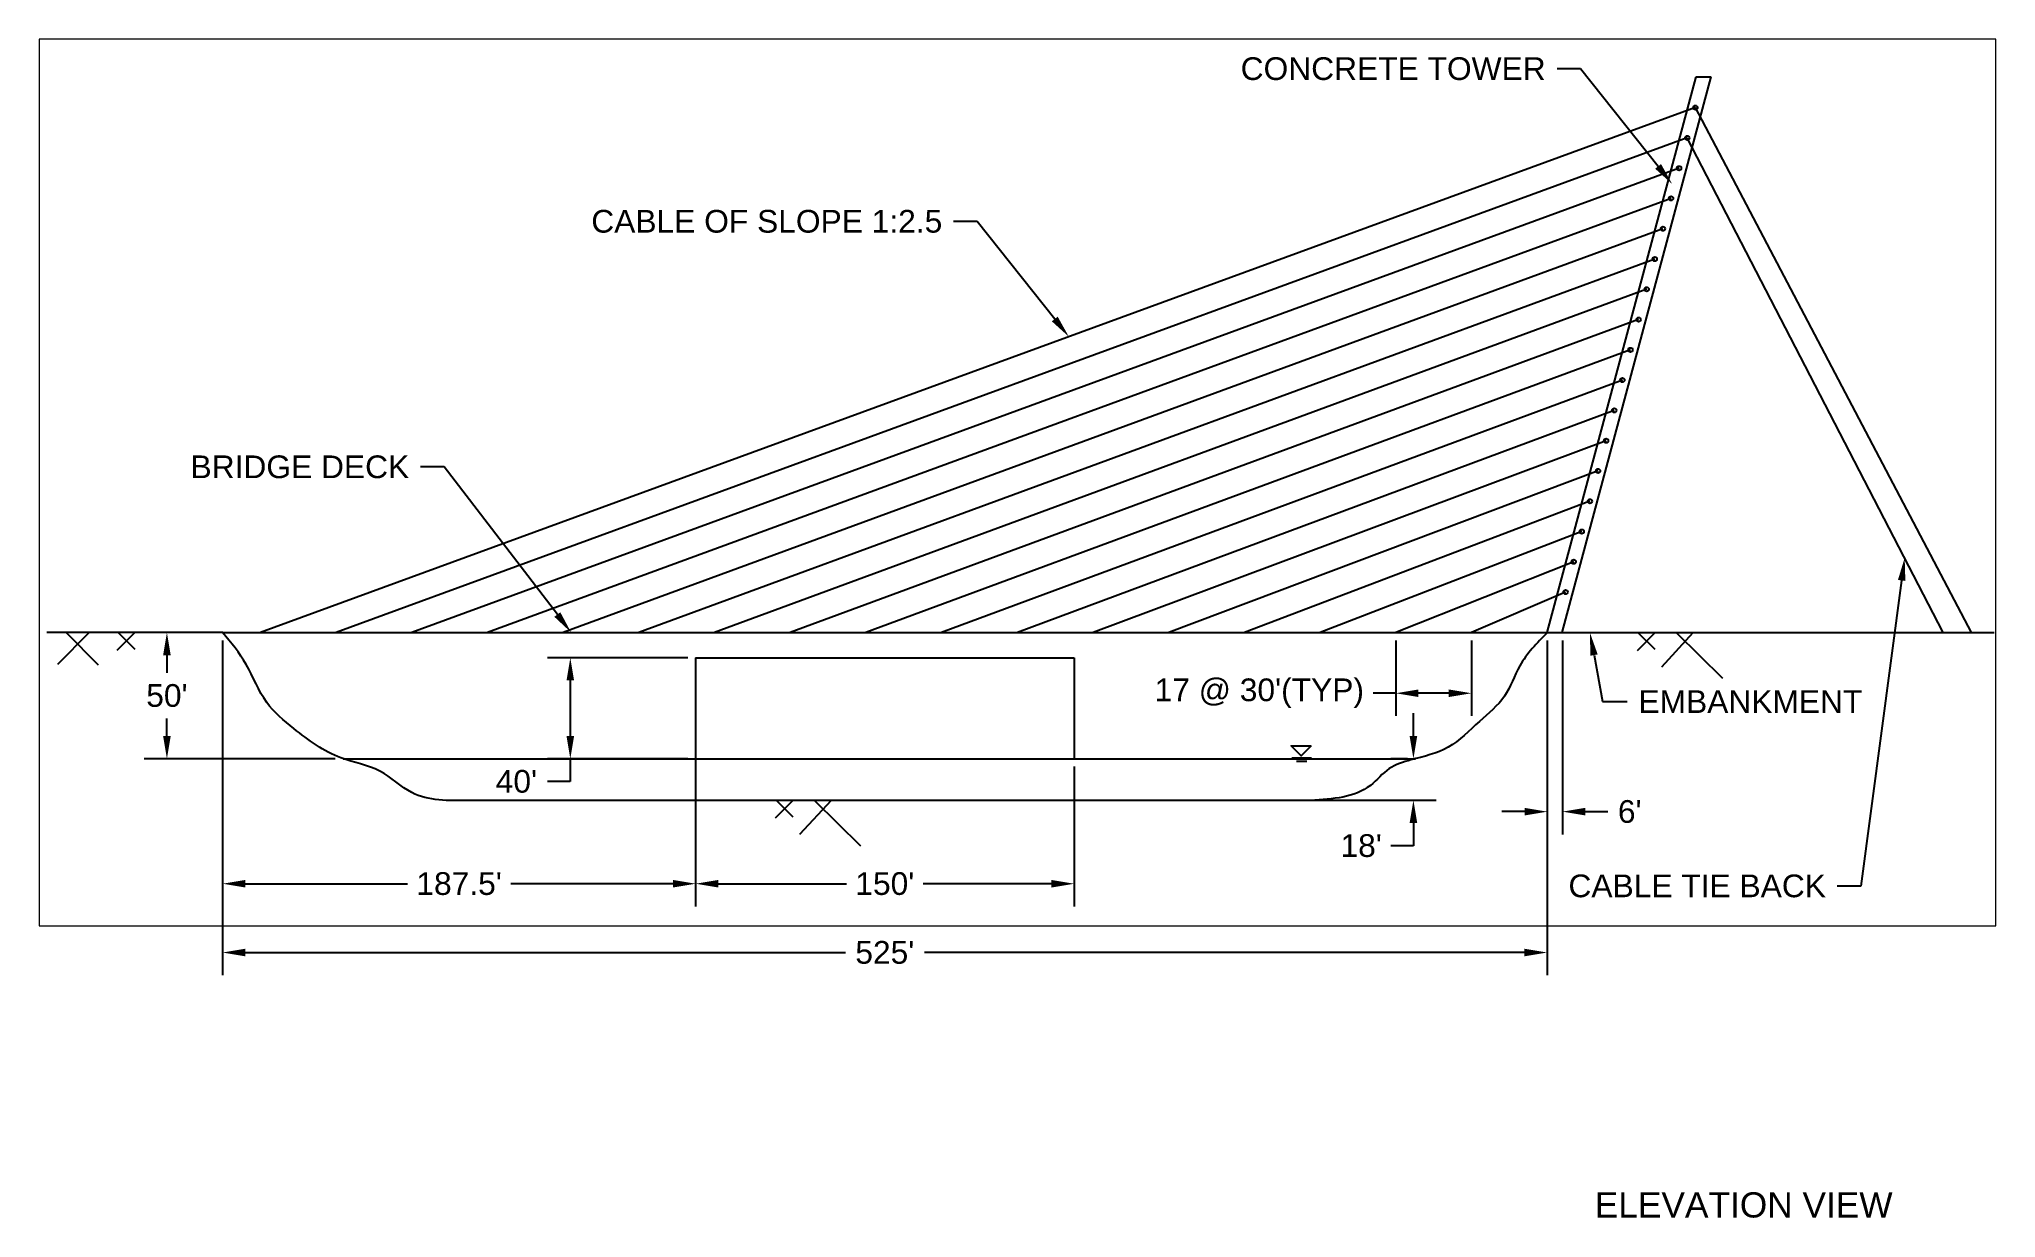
# Paper-space layout 'Elevation Dwg' of a CAD drawing. Header units: feet. Extents: x 0 to 15.5, y 0.4 to 9.8.
# The model-space entities are those that its viewports show. They can reach past a viewport. Long polylines and large blocks are cut down to what shows.
import ezdxf
from ezdxf import colors
from ezdxf.entities.mleader import LeaderData, LeaderLine
from ezdxf.math import Vec2, Vec3

# ---------------------------------------------------------------- set-up
doc = ezdxf.new("R2010")
doc.units = ezdxf.units.FT
doc.header["$MEASUREMENT"] = 0
doc.styles.get("Standard").update_dxf_attribs({"font": 'arial.ttf'})
doc.dimstyles.get("Standard").update_dxf_attribs({"dimtxt": 0.18, "dimasz": 0.18, "dimexe": 0.18, "dimexo": 0.0625, "dimgap": 0.09, "dimtad": 0, "dimtih": 1, "dimtoh": 1, "dimdec": 4, "dimzin": 0, "dimdsep": 46, "dimtxsty": 'Standard', "dimcen": 0.09, "dimadec": 0, "dimazin": 0, "dimtfac": 1, "dimtdec": 4, "dimtofl": 0, "dimtmove": 0, "dimatfit": 3, "dimfxl": 1, "dimtolj": 1, "dimtzin": 0, "dimarcsym": 0})

# ---------------------------------------------------------------- blocks, each defined once
blk = doc.blocks.new('*D21')
at = {"color": 0, "lineweight": -2, "transparency": 16777216}
for p, q in [((10.746, 4.995), (10.746, 4.397)), ((11.346, 4.995), (11.346, 4.397)), ((10.746, 4.577), (10.566, 4.577)), ((11.166, 4.577), (10.926, 4.577))]:
    blk.add_line(p, q, dxfattribs=at)
at = {"color": 0, "transparency": 16777216}
for points in [[(10.926, 4.607), (10.926, 4.547), (10.746, 4.577)], [(11.166, 4.607), (11.166, 4.547), (11.346, 4.577)]]:
    blk.add_solid(points, dxfattribs=at)
at = {"layer": 'Defpoints', "color": 0, "transparency": 16777216}
for p in [(10.746, 5.058), (11.346, 5.058), (10.746, 4.577)]:
    blk.add_point(p, dxfattribs=at)
at = {"color": 0, "transparency": 16777216, "insert": (9.665, 4.577), "char_height": 0.18, "attachment_point": 5}
blk.add_mtext("\\A1;17 @ 30'(TYP)", dxfattribs=at)
blk = doc.blocks.new('*D22')
at = {"color": 0, "lineweight": -2, "transparency": 16777216}
for p, q in [((1.451, 4.995), (1.451, 2.343)), ((11.946, 4.995), (11.946, 2.343)), ((1.631, 2.523), (6.386, 2.523)), ((11.766, 2.523), (7.011, 2.523))]:
    blk.add_line(p, q, dxfattribs=at)
at = {"color": 0, "transparency": 16777216}
for points in [[(1.631, 2.553), (1.631, 2.493), (1.451, 2.523)], [(11.766, 2.553), (11.766, 2.493), (11.946, 2.523)]]:
    blk.add_solid(points, dxfattribs=at)
at = {"layer": 'Defpoints', "color": 0, "transparency": 16777216}
for p in [(1.451, 5.058), (11.946, 5.058), (11.946, 2.523)]:
    blk.add_point(p, dxfattribs=at)
at = {"color": 0, "transparency": 16777216, "insert": (6.698, 2.523), "char_height": 0.18, "attachment_point": 5}
blk.add_mtext("\\A1;525'", dxfattribs=at)
blk = doc.blocks.new('*D23')
at = {"color": 0, "lineweight": -2, "transparency": 16777216}
for p, q in [((5.199, 3.996), (5.199, 2.888)), ((8.198, 3.996), (8.198, 2.888)), ((5.379, 3.068), (6.394, 3.068)), ((8.018, 3.068), (7.003, 3.068))]:
    blk.add_line(p, q, dxfattribs=at)
at = {"color": 0, "transparency": 16777216}
for points in [[(5.379, 3.098), (5.379, 3.038), (5.199, 3.068)], [(8.018, 3.098), (8.018, 3.038), (8.198, 3.068)]]:
    blk.add_solid(points, dxfattribs=at)
at = {"layer": 'Defpoints', "color": 0, "transparency": 16777216}
for p in [(5.199, 4.058), (8.198, 4.058), (8.198, 3.068)]:
    blk.add_point(p, dxfattribs=at)
at = {"color": 0, "transparency": 16777216, "insert": (6.698, 3.068), "char_height": 0.18, "attachment_point": 5}
blk.add_mtext("\\A1;150'", dxfattribs=at)
blk = doc.blocks.new('*D24')
at = {"color": 0, "lineweight": -2, "transparency": 16777216}
for p, q in [((5.137, 4.858), (4.026, 4.858)), ((4.206, 4.678), (4.206, 4.238)), ((5.137, 4.058), (4.026, 4.058)), ((4.206, 4.058), (4.206, 3.878)), ((4.206, 3.878), (4.026, 3.878))]:
    blk.add_line(p, q, dxfattribs=at)
at = {"color": 0, "transparency": 16777216}
for points in [[(4.176, 4.678), (4.236, 4.678), (4.206, 4.858)], [(4.176, 4.238), (4.236, 4.238), (4.206, 4.058)]]:
    blk.add_solid(points, dxfattribs=at)
at = {"layer": 'Defpoints', "color": 0, "transparency": 16777216}
for p in [(5.199, 4.858), (4.206, 4.058), (5.199, 4.058)]:
    blk.add_point(p, dxfattribs=at)
at = {"color": 0, "transparency": 16777216, "insert": (3.779, 3.878), "char_height": 0.18, "attachment_point": 5}
blk.add_mtext("\\A1;40'", dxfattribs=at)
blk = doc.blocks.new('*D25')
at = {"color": 0, "lineweight": -2, "transparency": 16777216}
for p, q in [((1.389, 5.058), (0.83, 5.058)), ((1.01, 4.878), (1.01, 4.74)), ((1.01, 4.238), (1.01, 4.376)), ((2.344, 4.058), (0.83, 4.058))]:
    blk.add_line(p, q, dxfattribs=at)
at = {"color": 0, "transparency": 16777216}
for points in [[(0.98, 4.878), (1.04, 4.878), (1.01, 5.058)], [(0.98, 4.238), (1.04, 4.238), (1.01, 4.058)]]:
    blk.add_solid(points, dxfattribs=at)
at = {"layer": 'Defpoints', "color": 0, "transparency": 16777216}
for p in [(1.451, 5.058), (1.01, 4.058), (2.407, 4.058)]:
    blk.add_point(p, dxfattribs=at)
at = {"color": 0, "transparency": 16777216, "insert": (1.01, 4.558), "char_height": 0.18, "attachment_point": 5}
blk.add_mtext("\\A1;50'", dxfattribs=at)
blk = doc.blocks.new('*D26')
at = {"color": 0, "lineweight": -2, "transparency": 16777216}
for p, q in [((1.451, 4.995), (1.451, 2.888)), ((5.199, 4.795), (5.199, 2.888)), ((1.631, 3.068), (2.916, 3.068)), ((5.019, 3.068), (3.734, 3.068))]:
    blk.add_line(p, q, dxfattribs=at)
at = {"color": 0, "transparency": 16777216}
for points in [[(1.631, 3.098), (1.631, 3.038), (1.451, 3.068)], [(5.019, 3.098), (5.019, 3.038), (5.199, 3.068)]]:
    blk.add_solid(points, dxfattribs=at)
at = {"layer": 'Defpoints', "color": 0, "transparency": 16777216}
for p in [(1.451, 5.058), (5.199, 4.858), (5.199, 3.068)]:
    blk.add_point(p, dxfattribs=at)
at = {"color": 0, "transparency": 16777216, "insert": (3.325, 3.068), "char_height": 0.18, "attachment_point": 5}
blk.add_mtext("\\A1;187.5'", dxfattribs=at)
blk = doc.blocks.new('*D27')
at = {"color": 0, "lineweight": -2, "transparency": 16777216}
for p, q in [((10.886, 4.238), (10.886, 4.418)), ((10.84, 4.058), (10.706, 4.058)), ((9.804, 3.729), (11.066, 3.729)), ((10.886, 3.549), (10.886, 3.369)), ((10.886, 3.369), (10.706, 3.369))]:
    blk.add_line(p, q, dxfattribs=at)
at = {"color": 0, "transparency": 16777216}
for points in [[(10.856, 4.238), (10.916, 4.238), (10.886, 4.058)], [(10.856, 3.549), (10.916, 3.549), (10.886, 3.729)]]:
    blk.add_solid(points, dxfattribs=at)
at = {"layer": 'Defpoints', "color": 0, "transparency": 16777216}
for p in [(10.903, 4.058), (9.741, 3.729), (10.886, 3.729)]:
    blk.add_point(p, dxfattribs=at)
at = {"color": 0, "transparency": 16777216, "insert": (10.472, 3.369), "char_height": 0.18, "attachment_point": 5}
blk.add_mtext("\\A1;18'", dxfattribs=at)
blk = doc.blocks.new('*D29')
at = {"color": 0, "lineweight": -2, "transparency": 16777216}
for p, q in [((11.946, 4.995), (11.947, 3.459)), ((12.066, 4.995), (12.067, 3.459)), ((11.767, 3.639), (11.587, 3.639)), ((12.247, 3.639), (12.427, 3.639))]:
    blk.add_line(p, q, dxfattribs=at)
at = {"color": 0, "transparency": 16777216}
for points in [[(11.767, 3.669), (11.767, 3.609), (11.947, 3.639)], [(12.247, 3.669), (12.247, 3.609), (12.067, 3.639)]]:
    blk.add_solid(points, dxfattribs=at)
at = {"layer": 'Defpoints', "color": 0, "transparency": 16777216}
for p in [(11.946, 5.058), (12.066, 5.058), (12.067, 3.639)]:
    blk.add_point(p, dxfattribs=at)
at = {"color": 0, "transparency": 16777216, "insert": (12.6, 3.639), "char_height": 0.18, "attachment_point": 5}
blk.add_mtext("\\A1;6'", dxfattribs=at)

msp = doc.modelspace()

# ---------------------------------------------------------------- linework, layer by layer
for p, q in [((597035.4, 591840.3), (597743.6, 594483.1)), ((597107.4, 591840.3), (597815.6, 594483.1)), ((597743.6, 594483.1), (597815.6, 594483.1)), ((597740.3, 594336.7), (590915.4, 591840.3)), ((599054, 591840.3), (597740.3, 594336.7)), ((597701.7, 594192.7), (591275.4, 591840.3)), ((598919.4, 591840.3), (597701.7, 594192.7)), ((597663.1, 594048.7), (591635.4, 591840.3)), ((597624.5, 593904.7), (591995.4, 591840.3)), ((597586, 593760.7), (592355.4, 591840.3)), ((597547.4, 593616.7), (592715.4, 591840.3)), ((597508.8, 593472.7), (593075.4, 591840.3)), ((597470.2, 593328.7), (593435.4, 591840.3)), ((597431.6, 593184.7), (593795.4, 591840.3)), ((597393, 593040.7), (594155.4, 591840.3)), ((597354.4, 592896.7), (594515.4, 591840.3)), ((597315.9, 592752.7), (594875.4, 591840.3)), ((597277.3, 592608.7), (595235.4, 591840.3)), ((597238.7, 592464.7), (595595.4, 591840.3)), ((597200.1, 592320.7), (595955.4, 591840.3)), ((597161.5, 592176.7), (596315.4, 591840.3)), ((597122.9, 592032.7), (596675.4, 591840.3)), ((590735.4, 591840.3), (589899.4, 591840.3)), ((590100.6, 591840.3), (589950.2, 591688.3)), ((589991.2, 591840.3), (590144, 591686.3)), ((590317.4, 591840.3), (590233, 591754.9)), ((590239.1, 591840.3), (590317.4, 591761.3)), ((590735.4, 591840.3), (597035.4, 591840.3)), ((597035.4, 591840.3), (597832.8, 591840.7)), ((597547.3, 591839.4), (597462.8, 591754)), ((597468.9, 591839.4), (597547.3, 591760.5)), ((597728, 591839.4), (597578.6, 591676.3)), ((597649.7, 591839.4), (597869.1, 591623.5)), ((592985.4, 591720.3), (592985.4, 591240.3)), ((592985.4, 591720.3), (594785.4, 591720.3)), ((594785.4, 591720.3), (594785.4, 591240.3)), ((591309.2, 591240.3), (596409.2, 591240.3)), ((595911.4, 591042.3), (591905.5, 591042.3)), ((593448.4, 591042.3), (593363.9, 590956.9)), ((593370, 591042.3), (593448.4, 590963.4)), ((593629.2, 591042.3), (593479.7, 590879.2)), ((593550.8, 591042.3), (593770.2, 590826.4))]:
    msp.add_line(p, q)
for centre in [(597740.3, 594336.7), (597701.7, 594192.7), (597663.1, 594048.7), (597624.5, 593904.7), (597586, 593760.7), (597547.4, 593616.7), (597508.8, 593472.7), (597470.2, 593328.7), (597431.6, 593184.7), (597393, 593040.7), (597354.4, 592896.7), (597315.9, 592752.7), (597277.3, 592608.7), (597238.7, 592464.7), (597200.1, 592320.7), (597161.5, 592176.7), (597122.9, 592032.7)]:
    msp.add_circle(centre, 10.3)
msp.add_spline([(591905.5, 591042.3), (591635.2, 591079), (591483.7, 591181.3), (591297.9, 591244.3), (591074.6, 591383.9), (590945.1, 591508.2), (590847.9, 591688.8), (590735.4, 591840.3)], degree=3)
msp.add_open_spline([(599160.7, 591839.4), (597757.6, 591839.4), (597396.6, 591839.4), (597035.6, 591839.4), (596986.9, 591790.5), (596899.7, 591702.7), (596844.4, 591525.6), (596704.1, 591415.7), (596575.6, 591279), (596411.9, 591243.2), (596275.7, 591201.5), (596161.9, 591057.2), (596015.2, 591048.5), (595911.4, 591042.3)], degree=3, knots=[0, 0, 0, 0, 1, 1, 1, 239.334796, 428.287698, 624.943517, 849.393746, 1068.263972, 1197.028206, 1337.239885, 1677.520943, 1677.520943, 1677.520943, 1677.520943])
msp.add_point((590735.4, 591840.3))

psp = doc.layouts.new('Elevation Dwg')

# ---------------------------------------------------------------- linework, layer by layer
for p, q in [((9.9227546, 4.06408713), (10.07851586, 4.06408713)), ((9.95976661, 4.03815231), (10.04150384, 4.03815231))]:
    psp.add_line(p, q)
psp.add_lwpolyline([(10.07547692, 4.16017321), (9.99684667, 4.08123584), (9.91821641, 4.16017321)], close=True)

# ---------------------------------------------------------------- texts
at = {"insert": (12.32307376, 0.62377413), "char_height": 0.2, "attachment_point": 1}
psp.add_mtext_dynamic_manual_height_columns('ELEVATION VIEW', width=2.9690823123, gutter_width=1, heights=[0], dxfattribs=at)

# ---------------------------------------------------------------- dimensions: what is measured, and where the dimension line sits
for base, p1, p2, text, picture, middle in [((1.01012096, 4.05832212), (1.45100336, 5.0578319), (2.40672506, 4.05832212), "50'", '*D25', (1.01012096, 4.55807701)), ((4.20577905, 4.05832212), (5.19916503, 4.85792995), (5.19916503, 4.05832212), "40'", '*D24', (3.77941479, 3.87832212)), ((10.88594567, 3.72850047), (10.90260598, 4.05832212), (9.74129925, 3.72850047), "18'", '*D27', (10.47167554, 3.36850047))]:
    dim = psp.add_linear_dim(base=base, p1=p1, p2=p2, angle=90, text=text, dimstyle='Standard', override={"dimlfac": -600.294277})
    dim.commit()
    dim.dimension.update_dxf_attribs({"geometry": picture, "text_midpoint": middle})
for base, p1, p2, text, picture, middle in [((11.94585604, 2.52340033), (1.45100336, 5.0578319), (11.94585604, 5.0578319), "525'", '*D22', (6.6984297, 2.52340033)), ((5.19916503, 3.0684982), (1.45100336, 5.0578319), (5.19916503, 4.85792995), "187.5'", '*D26', (3.3250842, 3.0684982)), ((10.74644431, 4.57721604), (11.34615018, 5.0578319), (10.74644431, 5.0578319), "17 @ 30'(TYP)", '*D21', (9.66521648, 4.57721604)), ((8.19769437, 3.0684982), (5.19916503, 4.05832212), (8.19769437, 4.05832212), "150'", '*D23', (6.6984297, 3.0684982))]:
    dim = psp.add_linear_dim(base=base, p1=p1, p2=p2, text=text, dimstyle='Standard', override={"dimlfac": -600.294277})
    dim.commit()
    dim.dimension.update_dxf_attribs({"geometry": picture, "text_midpoint": middle})
dim = psp.add_aligned_dim(p1=(11.94585604, 5.0578319), p2=(12.0657972, 5.05789574), distance=-1.41899609, text="6'", dimstyle='Standard', override={"dimlfac": -600.294277})
dim.commit()
dim.dimension.update_dxf_attribs({"geometry": '*D29', "text_midpoint": (12.59986075, 3.63909147)})

# ---------------------------------------------------------------- leaders
ml = psp.add_multileader_mtext('Standard')
ml.set_content('CONCRETE TOWER', color=256)
ml.set_leader_properties()
ml.build(insert=Vec2(0, 0))
ml.multileader.update_dxf_attribs({"dogleg_length": 0.36, "arrow_head_size": 0.18})
ctx = ml.context
ctx.base_point, ctx.char_height, ctx.arrow_head_size, ctx.landing_gap_size, ctx.plane_origin = Vec3(9.44275128, 9.5237312), 0.18, 0.18, 0.09, Vec3(12.93691284, 8.61011618)
ctx.text_align_type = 2
notes = []
notes.append((ctx, [(0, (1, 1, 0), (12.21028199, 9.5237312), (-1, 0), 0.18650751, [(0, [(12.93691284, 8.61011618)], 0, [])])]))
ctx.mtext.insert, ctx.mtext.alignment, ctx.mtext.flow_direction = Vec3(11.93377448, 9.61526599), 3, 5
ml = psp.add_multileader_mtext('Standard')
ml.set_content('CABLE OF SLOPE 1:2.5', color=256)
ml.set_leader_properties()
ml.build(insert=Vec2(0, 0))
ml.multileader.update_dxf_attribs({"dogleg_length": 0.36, "arrow_head_size": 0.18})
ctx = ml.context
ctx.base_point, ctx.char_height, ctx.arrow_head_size, ctx.landing_gap_size, ctx.plane_origin = Vec3(4.3046133, 8.31450984), 0.18, 0.18, 0.09, Vec3(8.15644197, 7.40089482)
ctx.text_align_type = 2
notes.append((ctx, [(0, (1, 1, 0), (7.42981112, 8.31450984), (-1, 0), 0.18650751, [(0, [(8.15644197, 7.40089482)], 0, [])])]))
ctx.mtext.insert, ctx.mtext.alignment, ctx.mtext.flow_direction = Vec3(7.15330361, 8.40604463), 3, 5
ml = psp.add_multileader_mtext('Standard')
ml.set_content('BRIDGE DECK', color=256)
ml.set_leader_properties()
ml.build(insert=Vec2(0, 0))
ml.multileader.update_dxf_attribs({"dogleg_length": 0.36, "arrow_head_size": 0.18})
ctx = ml.context
ctx.base_point, ctx.char_height, ctx.arrow_head_size, ctx.landing_gap_size, ctx.plane_origin = Vec3(1.12574324, 6.36946931), 0.18, 0.18, 0.09, Vec3(4.212959, 5.0578319)
ctx.text_align_type = 2
notes.append((ctx, [(0, (1, 1, 0), (3.20593425, 6.36946931), (-1, 0), 0.18650751, [(0, [(4.212959, 5.0578319)], 0, [])])]))
ctx.mtext.insert, ctx.mtext.alignment, ctx.mtext.flow_direction = Vec3(2.92942674, 6.4610041), 3, 5
ml = psp.add_multileader_mtext('Standard')
ml.set_content('CABLE TIE BACK', color=256)
ml.set_leader_properties()
ml.build(insert=Vec2(0, 0))
ml.multileader.update_dxf_attribs({"dogleg_length": 0.36, "arrow_head_size": 0.18})
ctx = ml.context
ctx.base_point, ctx.char_height, ctx.arrow_head_size, ctx.landing_gap_size, ctx.plane_origin = Vec3(12.03724108, 3.04944815), 0.18, 0.18, 0.09, Vec3(16.58538888, 6.55200092)
ctx.text_align_type = 2
notes.append((ctx, [(0, (1, 1, 0), (14.43102008, 3.04944815), (-1, 0), 0.18650751, [(0, [(14.77821045, 5.64917079)], 0, [])])]))
ctx.mtext.insert, ctx.mtext.alignment, ctx.mtext.flow_direction = Vec3(14.15451257, 3.14098294), 3, 5
ml = psp.add_multileader_mtext('Standard')
ml.set_content('EMBANKMENT', color=256)
ml.set_leader_properties()
ml.build(insert=Vec2(0, 0))
ml.multileader.update_dxf_attribs({"dogleg_length": 0.36, "arrow_head_size": 0.18})
ctx = ml.context
ctx.base_point, ctx.char_height, ctx.arrow_head_size, ctx.landing_gap_size, ctx.plane_origin = Vec3(12.5788728, 4.5108361), 0.18, 0.18, 0.09, Vec3(13.12792846, 5.05634957)
notes.append((ctx, [(0, (1, 1, 0), (12.38371928, 4.5108361), (1, 0), 0.19515352, [(0, [(12.2848557, 5.05634957)], 0, [])])]))
ctx.mtext.insert, ctx.mtext.flow_direction = Vec3(12.6688728, 4.6008361), 5
for ctx, leaders in notes:
    for number, flags, end, landing, length, lines in leaders:
        leader = LeaderData()
        leader.index, (leader.has_last_leader_line, leader.has_dogleg_vector, leader.attachment_direction) = number, flags
        leader.last_leader_point, leader.dogleg_vector, leader.dogleg_length = Vec3(end), Vec3(landing), length
        for number, points, colour, breaks in lines:
            line = LeaderLine()
            line.index, line.vertices, line.color, line.breaks = number, Vec3.list(points), colors.encode_raw_color(colour), breaks
            leader.lines.append(line)
        ctx.leaders.append(leader)

# ---------------------------------------------------------------- viewports
at = {"layer": 'Defpoints', "view_target_point": (594234.37649462, 592570.18150759)}
psp.add_viewport(center=(7.74914561, 6.24686238), size=(15.50327445, 7.0240932178), view_center_point=(281.80420245, -16.10727104), view_height=4216.5229565496, dxfattribs=at)

doc.saveas('drawing.dxf')
